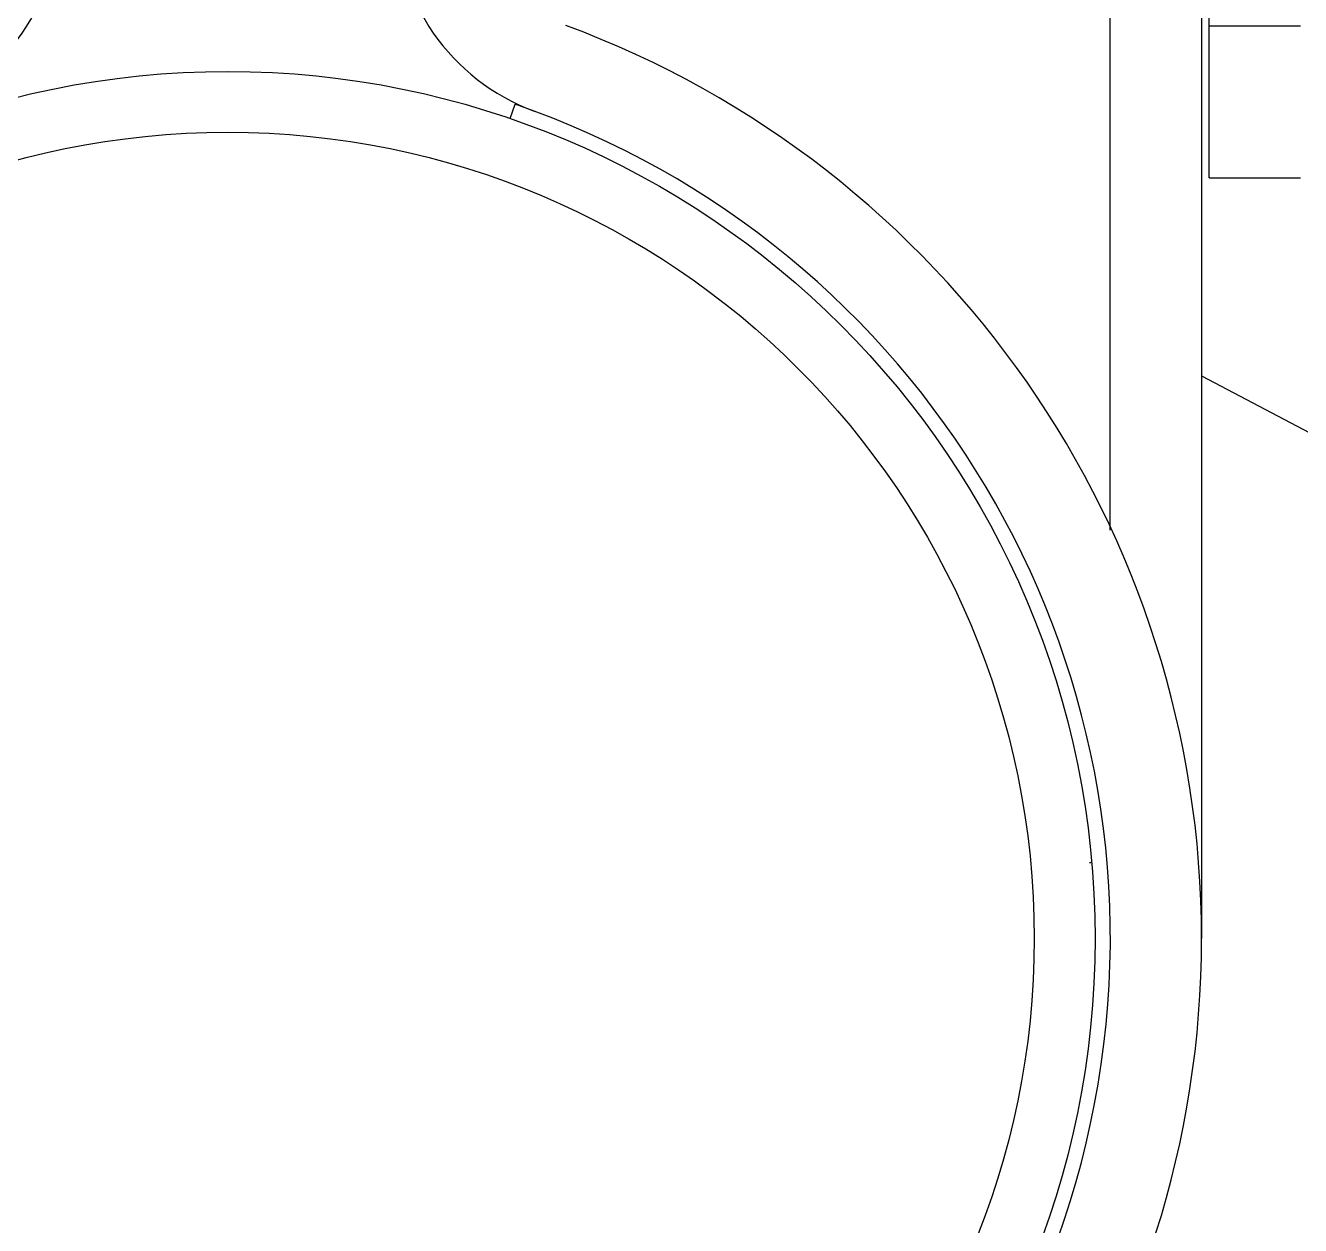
# Model space of a CAD drawing. Extents: x 27938 to 1507990, y 110129 to 923079.
# Drawn here: x 551436 to 552409, y 340495 to 341411 of the extents above; entities that cross this region are included whole.
import ezdxf

# ---------------------------------------------------------------- set-up
doc = ezdxf.new("R2010")
doc.units = 0
doc.header["$LTSCALE"] = 1000
doc.header["$MEASUREMENT"] = 0
doc.styles.get("Standard").update_dxf_attribs({"font": 'gbenor.shx', "bigfont": 'gbcbig.shx'})
doc.dimstyles.get("Standard").update_dxf_attribs({"dimtxt": 0.18, "dimasz": 0.18, "dimexe": 0.18, "dimexo": 0.0625, "dimgap": 0.09, "dimtad": 0, "dimtih": 1, "dimtoh": 1, "dimdec": 4, "dimzin": 0, "dimdsep": 46, "dimtxsty": 'Standard', "dimcen": 0.09, "dimadec": 0, "dimazin": 0, "dimtfac": 1, "dimtdec": 4, "dimtofl": 0, "dimtmove": 0, "dimatfit": 3, "dimfxl": 1, "dimtolj": 1, "dimtzin": 0, "dimarcsym": 0})

msp = doc.modelspace()

# ---------------------------------------------------------------- linework, layer by layer
at = {"linetype": 'Continuous'}
for p, q in [((552339.23, 341294.87), (552339.23, 341788.55)), ((552263.73, 341025.74), (552263.73, 341782.74)), ((552333.42, 341782.74), (552333.42, 340714.07)), ((552339.23, 341411.03), (552408.93, 341411.03)), ((551805.56, 341340.11), (551809.34, 341351.09)), ((552339.23, 341294.87), (552408.93, 341294.87)), ((552247.96, 340772.15), (552248.91, 340772.15))]:
    msp.add_line(p, q, dxfattribs=at)
for radius in [662.11, 615.65]:
    msp.add_circle((551590, 340714.07), radius, dxfattribs=at)
for centre, radius, start, end in [((551299.6, 341498.38), 162.62, 290.31751, 0), ((551880.4, 341498.38), 162.62, 180, 249.68249), ((551590, 340714.07), 743.42, 290.31751, 69.68249), ((551590, 340714.07), 673.73, 109, 71)]:
    msp.add_arc(centre, radius, start, end, dxfattribs=at)

# ---------------------------------------------------------------- leaders
msp.add_leader([(552333.42, 341143.68), (553124.85, 340726.94)], dimstyle='Standard', override={"dimgap": 20, "dimtad": 0})

doc.saveas('drawing.dxf')
